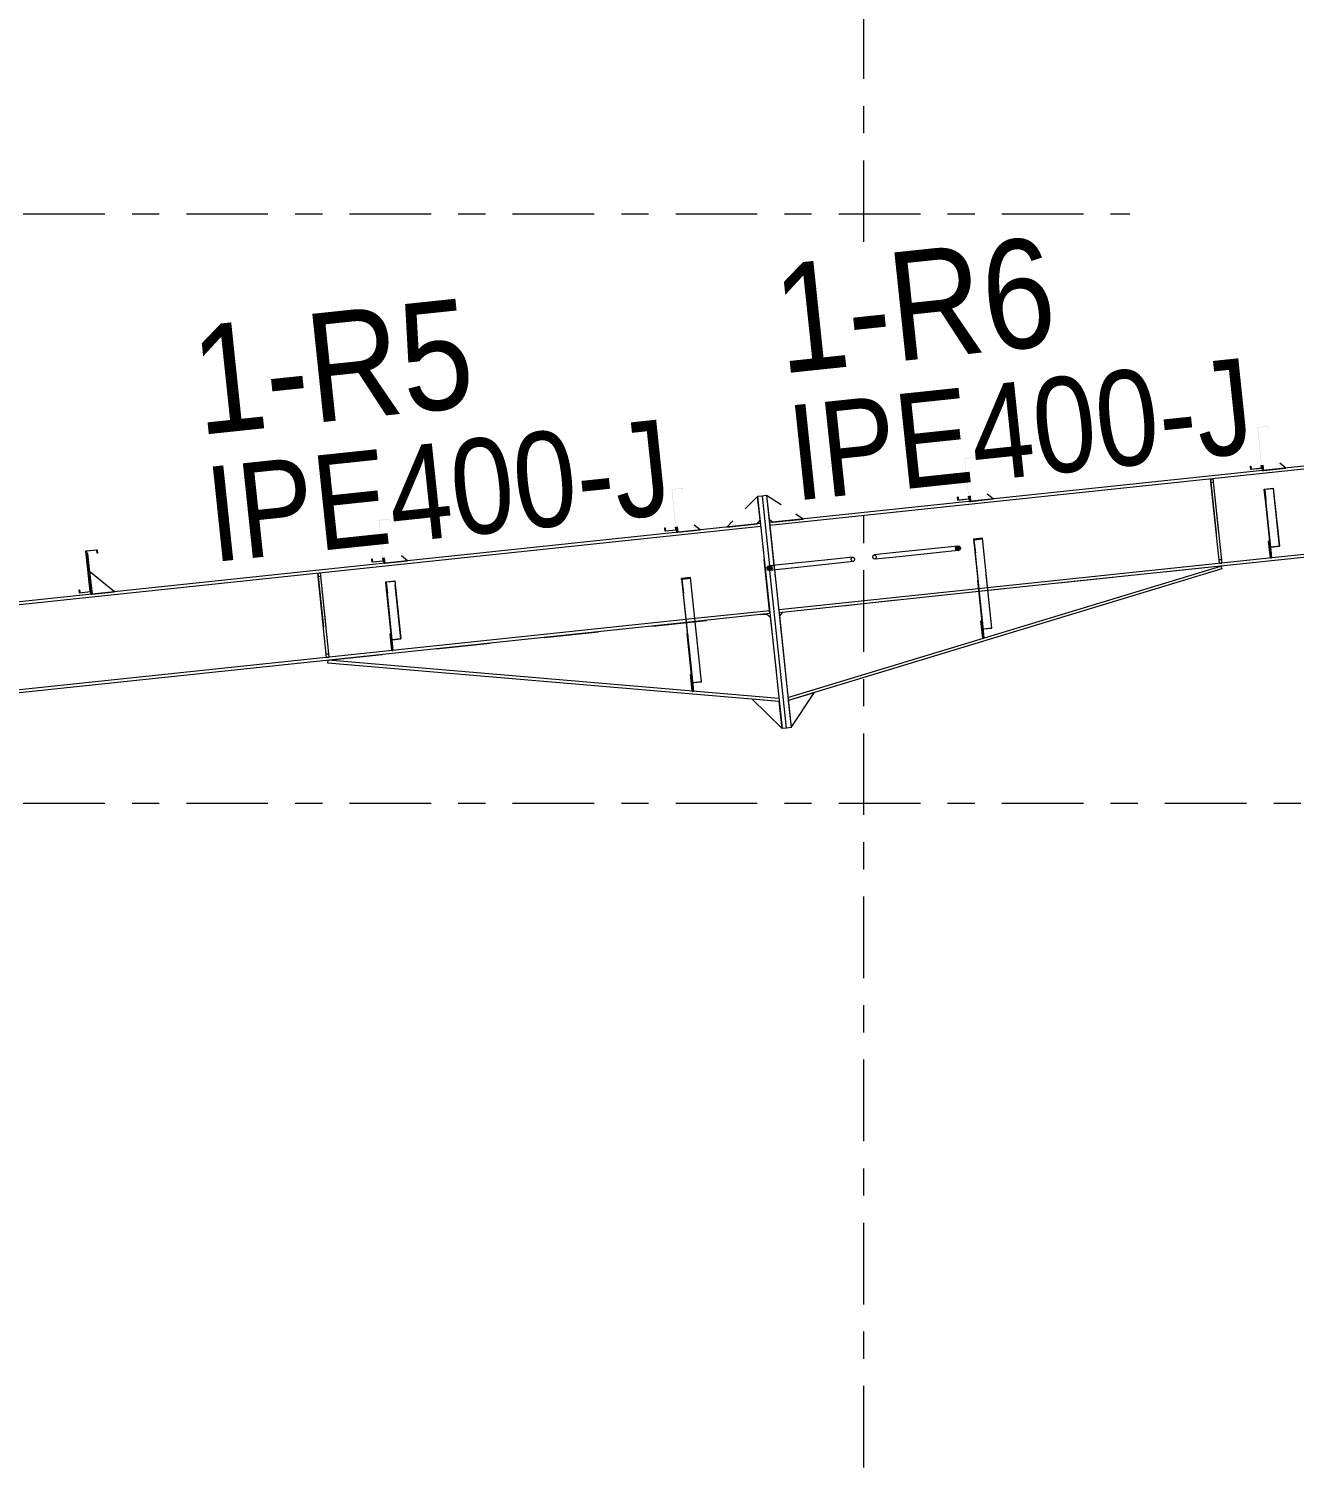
# Model space of a CAD drawing. Header units: millimetres. Extents: x -65 to 757, y -38 to 536.
# Drawn here: x 212.2 to 258.8, y 67.7 to 120.4 of the extents above; entities that cross this region are included whole.
import ezdxf

# ---------------------------------------------------------------- set-up
doc = ezdxf.new("R2010")
doc.units = ezdxf.units.MM
for name, pattern in [('XKITLINE00', [0]), ('XKITLINE02', [4, 2, -2]), ('XKITLINE03', [6, 3, -1, 1, -1])]:
    doc.linetypes.add(name, pattern=pattern)
for name, color, linetype, lineweight in [('Part', 2, 'Continuous', 0), ('PartMark', 7, 'Continuous', 0), ('S-grid', 1, 'Continuous', 0)]:
    doc.layers.add(name, color=color, linetype=linetype, lineweight=lineweight)
doc.styles.add('ARIAL', font='ARIAL.TTF')

# ---------------------------------------------------------------- blocks, each defined once
blk = doc.blocks.new('*A39')
at = {"layer": 'Part'}
blk.add_hatch(color=3, dxfattribs=at).paths.add_polyline_path([(214.303, 101.145), (214.717, 101.189), (214.73, 101.065), (214.715, 101.063), (214.704, 101.173), (214.319, 101.132), (214.477, 99.639), (214.062, 99.595), (214.049, 99.719), (214.064, 99.721), (214.076, 99.611), (214.46, 99.652)], flags=17)
blk = doc.blocks.new('*A40')
at = {"layer": 'Part'}
blk.add_hatch(color=3, dxfattribs=at).paths.add_polyline_path([(225.076, 102.282), (225.491, 102.325), (225.504, 102.201), (225.489, 102.199), (225.477, 102.309), (225.093, 102.268), (225.25, 100.775), (224.836, 100.731), (224.823, 100.856), (224.838, 100.857), (224.849, 100.748), (225.234, 100.788)], flags=17)
blk = doc.blocks.new('*A41')
at = {"layer": 'Part'}
blk.add_hatch(color=3, dxfattribs=at).paths.add_polyline_path([(235.85, 103.418), (236.264, 103.462), (236.277, 103.337), (236.263, 103.336), (236.251, 103.445), (235.866, 103.405), (236.024, 101.911), (235.61, 101.868), (235.596, 101.992), (235.611, 101.993), (235.623, 101.884), (236.007, 101.925)], flags=17)
blk = doc.blocks.new('*A42')
at = {"layer": 'Part'}
blk.add_hatch(color=3, dxfattribs=at).paths.add_polyline_path([(246.624, 104.554), (247.038, 104.598), (247.051, 104.474), (247.036, 104.472), (247.025, 104.582), (246.64, 104.541), (246.798, 103.048), (246.383, 103.004), (246.37, 103.128), (246.385, 103.13), (246.396, 103.02), (246.781, 103.061)], flags=17)
blk = doc.blocks.new('*A43')
at = {"layer": 'Part'}
blk.add_hatch(color=3, dxfattribs=at).paths.add_polyline_path([(257.397, 105.691), (257.811, 105.734), (257.825, 105.61), (257.81, 105.609), (257.798, 105.718), (257.414, 105.677), (257.571, 104.184), (257.157, 104.14), (257.144, 104.265), (257.159, 104.266), (257.17, 104.157), (257.555, 104.197)], flags=17)
blk = doc.blocks.new('*A68')
at = {"layer": 'Part'}
blk.add_hatch(color=3, dxfattribs=at).paths.add_polyline_path([(225.331, 100.013), (225.662, 100.048), (225.664, 100.027), (225.35, 99.994), (225.392, 99.595), (225.375, 99.593)], flags=17)
blk = doc.blocks.new('*A69')
at = {"layer": 'Part'}
blk.add_hatch(color=3, dxfattribs=at).paths.add_polyline_path([(236.211, 100.135), (236.543, 100.17), (236.546, 100.141), (236.231, 100.108), (236.288, 99.565), (236.272, 99.563)], flags=17)
blk = doc.blocks.new('*A70')
at = {"layer": 'Part'}
blk.add_hatch(color=3, dxfattribs=at).paths.add_polyline_path([(246.952, 101.584), (247.283, 101.619), (247.286, 101.593), (246.971, 101.56), (247.023, 101.066), (247.007, 101.064)], flags=17)
blk = doc.blocks.new('*A71')
at = {"layer": 'Part'}
blk.add_hatch(color=3, dxfattribs=at).paths.add_polyline_path([(257.651, 103.422), (257.983, 103.457), (257.985, 103.436), (257.67, 103.403), (257.712, 103.004), (257.696, 103.002)], flags=17)
blk = doc.blocks.new('*A95')
at = {"layer": 'Part'}
blk.add_hatch(color=3, dxfattribs=at).paths.add_polyline_path([(246.375, 101.327), (246.454, 101.311), (246.492, 101.256), (246.466, 101.194), (246.392, 101.161), (246.313, 101.178), (246.276, 101.233), (246.301, 101.295)], flags=17)
blk = doc.blocks.new('*A96')
at = {"layer": 'Part'}
blk.add_hatch(color=3, dxfattribs=at).paths.add_polyline_path([(239.441, 100.596), (239.52, 100.58), (239.558, 100.524), (239.532, 100.462), (239.458, 100.43), (239.379, 100.446), (239.341, 100.502), (239.367, 100.563)], flags=17)
blk = doc.blocks.new('*A98')
at = {"layer": 'Part'}
blk.add_hatch(color=3, dxfattribs=at).paths.add_polyline_path([(214.303, 101.145), (214.717, 101.189), (214.73, 101.065), (214.715, 101.063), (214.704, 101.173), (214.319, 101.132), (214.477, 99.639), (214.062, 99.595), (214.049, 99.719), (214.064, 99.721), (214.076, 99.611), (214.46, 99.652)], flags=17)
blk = doc.blocks.new('*A99')
at = {"layer": 'Part'}
blk.add_hatch(color=3, dxfattribs=at).paths.add_polyline_path([(225.076, 102.282), (225.491, 102.325), (225.504, 102.201), (225.489, 102.199), (225.477, 102.309), (225.093, 102.268), (225.25, 100.775), (224.836, 100.731), (224.823, 100.856), (224.838, 100.857), (224.849, 100.748), (225.234, 100.788)], flags=17)
blk = doc.blocks.new('*A100')
at = {"layer": 'Part'}
blk.add_hatch(color=3, dxfattribs=at).paths.add_polyline_path([(235.85, 103.418), (236.264, 103.462), (236.277, 103.337), (236.263, 103.336), (236.251, 103.445), (235.866, 103.405), (236.024, 101.911), (235.61, 101.868), (235.596, 101.992), (235.611, 101.993), (235.623, 101.884), (236.007, 101.925)], flags=17)
blk = doc.blocks.new('*A101')
at = {"layer": 'Part'}
blk.add_hatch(color=3, dxfattribs=at).paths.add_polyline_path([(246.624, 104.554), (247.038, 104.598), (247.051, 104.474), (247.036, 104.472), (247.025, 104.582), (246.64, 104.541), (246.798, 103.048), (246.383, 103.004), (246.37, 103.128), (246.385, 103.13), (246.396, 103.02), (246.781, 103.061)], flags=17)
blk = doc.blocks.new('*A102')
at = {"layer": 'Part'}
blk.add_hatch(color=3, dxfattribs=at).paths.add_polyline_path([(257.397, 105.691), (257.811, 105.734), (257.825, 105.61), (257.81, 105.609), (257.798, 105.718), (257.414, 105.677), (257.571, 104.184), (257.157, 104.14), (257.144, 104.265), (257.159, 104.266), (257.17, 104.157), (257.555, 104.197)], flags=17)
blk = doc.blocks.new('*A476')
at = {"layer": 'S-grid', "color": 1, "linetype": 'XKITLINE03', "lineweight": 0}
blk.add_line((-10, 113.542), (252.703, 113.542), dxfattribs=at)
blk = doc.blocks.new('*A477')
at = {"layer": 'S-grid', "color": 1, "linetype": 'XKITLINE03', "lineweight": 0}
blk.add_line((-10, 91.875), (549.075, 91.875), dxfattribs=at)
blk = doc.blocks.new('*A479')
at = {"layer": 'Part', "color": 2, "linetype": 'XKITLINE00', "lineweight": 0}
for p, q in [((312.084, 109.85), (239.45, 102.189)), ((312.095, 109.742), (239.462, 102.081)), ((312.093, 109.767), (312.095, 109.742)), ((312.422, 106.643), (247.476, 99.793)), ((312.434, 106.535), (247.487, 99.685)), ((312.422, 106.643), (312.434, 106.535)), ((247.145, 99.758), (239.788, 98.982)), ((247.156, 99.65), (239.8, 98.874))]:
    blk.add_line(p, q, dxfattribs=at)
at = {"layer": 'Part', "color": 7, "linetype": 'XKITLINE02', "lineweight": 0}
for p, q in [((312.084, 109.85), (312.093, 109.767)), ((312.095, 109.742), (312.422, 106.643)), ((239.45, 102.189), (239.8, 98.874)), ((247.476, 99.793), (247.145, 99.758)), ((247.487, 99.685), (247.156, 99.65))]:
    blk.add_line(p, q, dxfattribs=at)
blk = doc.blocks.new('*A508')
at = {"layer": 'S-grid', "color": 1, "linetype": 'XKITLINE03', "lineweight": 0}
for p, q in [((242.917, 112.509), (242.917, 140.208)), ((242.917, -4.565), (242.917, 102.756))]:
    blk.add_line(p, q, dxfattribs=at)
blk = doc.blocks.new('*A534')
at = {"layer": 'Part', "color": 2, "linetype": 'XKITLINE00', "lineweight": 0}
for p, q in [((214.303, 101.145), (214.717, 101.189)), ((214.717, 101.189), (214.73, 101.065)), ((214.46, 99.652), (214.303, 101.145)), ((214.704, 101.173), (214.319, 101.132)), ((214.319, 101.132), (214.477, 99.639)), ((214.715, 101.063), (214.704, 101.173)), ((214.73, 101.065), (214.715, 101.063)), ((214.049, 99.719), (214.064, 99.721)), ((214.062, 99.595), (214.049, 99.719)), ((214.477, 99.639), (214.062, 99.595)), ((214.064, 99.721), (214.076, 99.611)), ((214.076, 99.611), (214.46, 99.652))]:
    blk.add_line(p, q, dxfattribs=at)
blk = doc.blocks.new('*A535')
at = {"layer": 'Part', "color": 2, "linetype": 'XKITLINE00', "lineweight": 0}
for p, q in [((224.823, 100.856), (224.838, 100.857)), ((224.824, 100.847), (224.823, 100.856)), ((224.836, 100.731), (224.824, 100.847)), ((225.25, 100.775), (224.836, 100.731)), ((224.838, 100.857), (224.839, 100.849)), ((224.839, 100.849), (224.849, 100.748)), ((224.849, 100.748), (225.234, 100.788)), ((225.234, 100.788), (225.223, 100.889)), ((225.238, 100.891), (225.25, 100.775))]:
    blk.add_line(p, q, dxfattribs=at)
blk = doc.blocks.new('*A536')
at = {"layer": 'Part', "color": 2, "linetype": 'XKITLINE00', "lineweight": 0}
for p, q in [((235.596, 101.992), (235.611, 101.993)), ((235.597, 101.984), (235.596, 101.992)), ((235.61, 101.868), (235.597, 101.984)), ((236.024, 101.911), (235.61, 101.868)), ((235.611, 101.993), (235.612, 101.985)), ((235.612, 101.985), (235.623, 101.884)), ((235.623, 101.884), (236.007, 101.925)), ((236.007, 101.925), (235.997, 102.026)), ((236.012, 102.027), (236.024, 101.911))]:
    blk.add_line(p, q, dxfattribs=at)
blk = doc.blocks.new('*A537')
at = {"layer": 'Part', "color": 2, "linetype": 'XKITLINE00', "lineweight": 0}
for p, q in [((246.37, 103.128), (246.385, 103.13)), ((246.371, 103.12), (246.37, 103.128)), ((246.383, 103.004), (246.371, 103.12)), ((246.798, 103.048), (246.383, 103.004)), ((246.385, 103.13), (246.386, 103.122)), ((246.386, 103.122), (246.396, 103.02)), ((246.396, 103.02), (246.781, 103.061)), ((246.781, 103.061), (246.77, 103.162)), ((246.785, 103.164), (246.798, 103.048))]:
    blk.add_line(p, q, dxfattribs=at)
blk = doc.blocks.new('*A538')
at = {"layer": 'Part', "color": 2, "linetype": 'XKITLINE00', "lineweight": 0}
for p, q in [((257.144, 104.265), (257.159, 104.266)), ((257.144, 104.256), (257.144, 104.265)), ((257.157, 104.14), (257.144, 104.256)), ((257.571, 104.184), (257.157, 104.14)), ((257.159, 104.266), (257.159, 104.258)), ((257.159, 104.258), (257.17, 104.157)), ((257.17, 104.157), (257.555, 104.197)), ((257.555, 104.197), (257.544, 104.298)), ((257.559, 104.3), (257.571, 104.184))]:
    blk.add_line(p, q, dxfattribs=at)
blk = doc.blocks.new('*A623')
at = {"layer": 'Part', "color": 2, "linetype": 'XKITLINE00', "lineweight": 0}
for p, q in [((239.119, 102.154), (139.836, 91.682)), ((239.13, 102.046), (139.972, 91.587)), ((236.371, 98.621), (150.514, 89.565)), ((239.457, 98.947), (236.702, 98.656)), ((239.468, 98.839), (236.714, 98.548)), ((236.382, 98.513), (150.525, 89.458))]:
    blk.add_line(p, q, dxfattribs=at)
at = {"layer": 'Part', "color": 7, "linetype": 'XKITLINE02', "lineweight": 0}
for p, q in [((239.468, 98.839), (239.119, 102.154)), ((236.702, 98.656), (236.371, 98.621)), ((236.714, 98.548), (236.382, 98.513))]:
    blk.add_line(p, q, dxfattribs=at)
blk = doc.blocks.new('*A629')
at = {"layer": 'Part', "color": 2, "linetype": 'XKITLINE00', "lineweight": 0}
blk.add_line((215.356, 99.647), (214.44, 100.389), dxfattribs=at)
at = {"layer": 'Part', "color": 7, "linetype": 'XKITLINE02', "lineweight": 0}
for p, q in [((214.44, 100.389), (214.527, 99.56)), ((214.527, 99.56), (215.356, 99.647))]:
    blk.add_line(p, q, dxfattribs=at)
blk = doc.blocks.new('*A630')
at = {"layer": 'Part', "color": 2, "linetype": 'XKITLINE00', "lineweight": 0}
for p, q in [((214.37, 101.052), (214.328, 101.047)), ((214.527, 99.56), (214.37, 101.052)), ((214.477, 99.639), (214.486, 99.556))]:
    blk.add_line(p, q, dxfattribs=at)
at = {"layer": 'Part', "color": 7, "linetype": 'XKITLINE02', "lineweight": 0}
for p, q in [((214.328, 101.047), (214.477, 99.639)), ((214.486, 99.556), (214.527, 99.56))]:
    blk.add_line(p, q, dxfattribs=at)
blk = doc.blocks.new('*A631')
at = {"layer": 'Part', "color": 7, "linetype": 'XKITLINE02', "lineweight": 0}
for p, q in [((223.211, 97.124), (239.347, 98.826)), ((239.481, 98.718), (239.809, 95.607))]:
    blk.add_line(p, q, dxfattribs=at)
at = {"layer": 'Part', "color": 2, "linetype": 'XKITLINE00', "lineweight": 0}
for p, q in [((239.347, 98.826), (239.481, 98.718)), ((223.202, 97.016), (223.211, 97.124)), ((239.809, 95.607), (223.202, 97.016)), ((239.798, 95.717), (223.211, 97.124))]:
    blk.add_line(p, q, dxfattribs=at)
blk = doc.blocks.new('*A632')
at = {"layer": 'Part', "color": 7, "linetype": 'XKITLINE02', "lineweight": 0}
for p, q in [((256.057, 100.589), (239.921, 98.887)), ((239.813, 98.753), (240.141, 95.642))]:
    blk.add_line(p, q, dxfattribs=at)
at = {"layer": 'Part', "color": 2, "linetype": 'XKITLINE00', "lineweight": 0}
for p, q in [((240.129, 95.752), (256.057, 100.589)), ((256.089, 100.485), (240.141, 95.642)), ((256.057, 100.589), (256.089, 100.485)), ((239.921, 98.887), (239.813, 98.753))]:
    blk.add_line(p, q, dxfattribs=at)
blk = doc.blocks.new('*A633')
at = {"layer": 'Part', "color": 2, "linetype": 'XKITLINE00', "lineweight": 0}
for p, q in [((236.542, 96.601), (236.584, 96.605)), ((236.607, 95.987), (236.542, 96.601)), ((236.604, 96.41), (236.649, 95.984))]:
    blk.add_line(p, q, dxfattribs=at)
at = {"layer": 'Part', "color": 7, "linetype": 'XKITLINE02', "lineweight": 0}
for p, q in [((236.584, 96.605), (236.604, 96.41)), ((236.595, 96.104), (236.636, 96.108)), ((236.607, 95.987), (236.608, 95.979)), ((236.649, 95.984), (236.608, 95.979))]:
    blk.add_line(p, q, dxfattribs=at)
blk = doc.blocks.new('*A634')
at = {"layer": 'Part', "color": 7, "linetype": 'XKITLINE02', "lineweight": 0}
for p, q in [((236.584, 96.605), (236.542, 96.601)), ((236.542, 96.601), (236.608, 95.979)), ((236.649, 95.984), (236.584, 96.605)), ((236.595, 96.104), (236.636, 96.108)), ((236.608, 95.979), (236.649, 95.984))]:
    blk.add_line(p, q, dxfattribs=at)
blk = doc.blocks.new('*A635')
at = {"layer": 'Part', "color": 2, "linetype": 'XKITLINE00', "lineweight": 0}
for p, q in [((225.49, 98.102), (225.532, 98.106)), ((225.556, 97.48), (225.49, 98.102)), ((225.559, 97.847), (225.597, 97.485))]:
    blk.add_line(p, q, dxfattribs=at)
at = {"layer": 'Part', "color": 7, "linetype": 'XKITLINE02', "lineweight": 0}
for p, q in [((225.532, 98.106), (225.559, 97.847)), ((225.543, 97.605), (225.584, 97.609)), ((225.597, 97.485), (225.556, 97.48))]:
    blk.add_line(p, q, dxfattribs=at)
blk = doc.blocks.new('*A636')
at = {"layer": 'Part', "color": 7, "linetype": 'XKITLINE02', "lineweight": 0}
for p, q in [((225.532, 98.106), (225.49, 98.102)), ((225.49, 98.102), (225.556, 97.48)), ((225.597, 97.485), (225.532, 98.106)), ((225.543, 97.605), (225.584, 97.609)), ((225.556, 97.48), (225.597, 97.485))]:
    blk.add_line(p, q, dxfattribs=at)
blk = doc.blocks.new('*A637')
at = {"layer": 'Part', "color": 2, "linetype": 'XKITLINE00', "lineweight": 0}
blk.add_line((238.813, 95.691), (239.914, 94.612), dxfattribs=at)
at = {"layer": 'Part', "color": 7, "linetype": 'XKITLINE02', "lineweight": 0}
for p, q in [((239.809, 95.607), (238.813, 95.691)), ((239.914, 94.612), (239.809, 95.607))]:
    blk.add_line(p, q, dxfattribs=at)
blk = doc.blocks.new('*A638')
at = {"layer": 'Part', "color": 7, "linetype": 'XKITLINE02', "lineweight": 0}
for p, q in [((241.098, 95.932), (240.141, 95.642)), ((240.141, 95.642), (240.246, 94.647))]:
    blk.add_line(p, q, dxfattribs=at)
at = {"layer": 'Part', "color": 2, "linetype": 'XKITLINE00', "lineweight": 0}
blk.add_line((240.246, 94.647), (241.098, 95.932), dxfattribs=at)
blk = doc.blocks.new('*A639')
at = {"layer": 'Part', "color": 7, "linetype": 'XKITLINE02', "lineweight": 0}
for p, q in [((236.012, 102.027), (236.024, 101.911)), ((236.033, 101.828), (236.074, 101.833))]:
    blk.add_line(p, q, dxfattribs=at)
at = {"layer": 'Part', "color": 2, "linetype": 'XKITLINE00', "lineweight": 0}
for p, q in [((236.024, 101.911), (236.033, 101.828)), ((236.074, 101.833), (236.053, 102.032))]:
    blk.add_line(p, q, dxfattribs=at)
blk = doc.blocks.new('*A640')
at = {"layer": 'Part', "color": 7, "linetype": 'XKITLINE02', "lineweight": 0}
for p, q in [((236.053, 102.032), (236.074, 101.833)), ((236.074, 101.833), (236.903, 101.92))]:
    blk.add_line(p, q, dxfattribs=at)
at = {"layer": 'Part', "color": 2, "linetype": 'XKITLINE00', "lineweight": 0}
blk.add_line((236.903, 101.92), (236.683, 102.098), dxfattribs=at)
blk = doc.blocks.new('*A641')
at = {"layer": 'Part', "color": 2, "linetype": 'XKITLINE00', "lineweight": 0}
for p, q in [((225.331, 100.013), (225.662, 100.048)), ((225.375, 99.593), (225.331, 100.013)), ((225.664, 100.027), (225.35, 99.994)), ((225.35, 99.994), (225.392, 99.595)), ((225.392, 99.595), (225.375, 99.593)), ((225.375, 99.593), (225.559, 97.847)), ((225.599, 97.626), (225.392, 99.595)), ((225.662, 100.048), (225.888, 97.908)), ((225.573, 97.875), (225.888, 97.908)), ((225.583, 97.625), (225.599, 97.626))]:
    blk.add_line(p, q, dxfattribs=at)
at = {"layer": 'Part', "color": 7, "linetype": 'XKITLINE02', "lineweight": 0}
for p, q in [((225.555, 97.886), (225.887, 97.921)), ((225.559, 97.847), (225.583, 97.625))]:
    blk.add_line(p, q, dxfattribs=at)
blk = doc.blocks.new('*A642')
at = {"layer": 'Part', "color": 7, "linetype": 'XKITLINE02', "lineweight": 0}
for p, q in [((225.583, 97.625), (225.331, 100.013)), ((225.599, 97.626), (225.35, 99.994)), ((225.888, 97.908), (225.662, 100.048)), ((225.555, 97.886), (225.887, 97.921)), ((225.573, 97.875), (225.888, 97.908)), ((225.583, 97.625), (225.599, 97.626))]:
    blk.add_line(p, q, dxfattribs=at)
blk = doc.blocks.new('*A643')
at = {"layer": 'Part', "color": 7, "linetype": 'XKITLINE02', "lineweight": 0}
for p, q in [((225.238, 100.891), (225.25, 100.775)), ((225.259, 100.692), (225.301, 100.696))]:
    blk.add_line(p, q, dxfattribs=at)
at = {"layer": 'Part', "color": 2, "linetype": 'XKITLINE00', "lineweight": 0}
for p, q in [((225.25, 100.775), (225.259, 100.692)), ((225.301, 100.696), (225.28, 100.895))]:
    blk.add_line(p, q, dxfattribs=at)
blk = doc.blocks.new('*A644')
at = {"layer": 'Part', "color": 7, "linetype": 'XKITLINE02', "lineweight": 0}
for p, q in [((225.28, 100.895), (225.301, 100.696)), ((225.301, 100.696), (226.129, 100.784))]:
    blk.add_line(p, q, dxfattribs=at)
at = {"layer": 'Part', "color": 2, "linetype": 'XKITLINE00', "lineweight": 0}
blk.add_line((226.129, 100.784), (225.909, 100.962), dxfattribs=at)
blk = doc.blocks.new('*A645')
at = {"layer": 'Part', "color": 7, "linetype": 'XKITLINE02', "lineweight": 0}
for p, q in [((236.635, 96.117), (236.211, 100.135)), ((236.947, 96.334), (236.543, 100.17)), ((236.652, 96.118), (236.231, 100.108)), ((236.615, 96.309), (236.946, 96.344)), ((236.632, 96.301), (236.947, 96.334)), ((236.635, 96.117), (236.652, 96.118))]:
    blk.add_line(p, q, dxfattribs=at)
blk = doc.blocks.new('*A646')
at = {"layer": 'Part', "color": 2, "linetype": 'XKITLINE00', "lineweight": 0}
for p, q in [((236.543, 100.17), (236.211, 100.135)), ((236.211, 100.135), (236.604, 96.41)), ((236.231, 100.108), (236.546, 100.141)), ((236.947, 96.334), (236.543, 100.17)), ((236.231, 100.108), (236.288, 99.565)), ((236.288, 99.565), (236.272, 99.563)), ((236.652, 96.118), (236.288, 99.565)), ((236.632, 96.301), (236.947, 96.334)), ((236.635, 96.117), (236.652, 96.118))]:
    blk.add_line(p, q, dxfattribs=at)
at = {"layer": 'Part', "color": 7, "linetype": 'XKITLINE02', "lineweight": 0}
for p, q in [((236.604, 96.41), (236.635, 96.117)), ((236.615, 96.309), (236.946, 96.344))]:
    blk.add_line(p, q, dxfattribs=at)
blk = doc.blocks.new('*A647')
at = {"layer": 'Part', "color": 7, "linetype": 'XKITLINE02', "lineweight": 0}
for p, q in [((222.832, 100.327), (222.915, 100.336)), ((222.845, 100.203), (222.928, 100.212)), ((223.146, 97.352), (223.228, 97.361)), ((223.159, 97.228), (223.242, 97.236))]:
    blk.add_line(p, q, dxfattribs=at)
at = {"layer": 'Part', "color": 2, "linetype": 'XKITLINE00', "lineweight": 0}
for p, q in [((223.159, 97.228), (222.832, 100.327)), ((222.915, 100.336), (223.242, 97.236))]:
    blk.add_line(p, q, dxfattribs=at)
blk = doc.blocks.new('*A648')
at = {"layer": 'Part', "color": 7, "linetype": 'XKITLINE02', "lineweight": 0}
for p, q in [((222.832, 100.327), (222.915, 100.336)), ((222.832, 100.327), (223.159, 97.228)), ((222.845, 100.203), (222.928, 100.212)), ((222.915, 100.336), (223.242, 97.236)), ((223.228, 97.361), (223.146, 97.352)), ((223.242, 97.236), (223.159, 97.228))]:
    blk.add_line(p, q, dxfattribs=at)
blk = doc.blocks.new('*A649')
at = {"layer": 'Part', "color": 2, "linetype": 'XKITLINE00', "lineweight": 0}
for p, q in [((239.18, 103.166), (239.014, 103.148)), ((239.014, 103.148), (239.914, 94.612)), ((239.18, 103.166), (239.451, 100.597)), ((240.08, 94.63), (239.468, 100.431)), ((240.08, 94.63), (239.914, 94.612))]:
    blk.add_line(p, q, dxfattribs=at)
at = {"layer": 'Part', "color": 7, "linetype": 'XKITLINE02', "lineweight": 0}
blk.add_line((239.451, 100.597), (239.468, 100.431), dxfattribs=at)
blk = doc.blocks.new('*A650')
at = {"layer": 'Part', "color": 2, "linetype": 'XKITLINE00', "lineweight": 0}
for p, q in [((239.345, 103.183), (239.18, 103.166)), ((239.18, 103.166), (239.451, 100.597)), ((239.345, 103.183), (239.616, 100.614)), ((240.08, 94.63), (239.468, 100.431)), ((239.634, 100.449), (240.246, 94.647)), ((240.246, 94.647), (240.08, 94.63))]:
    blk.add_line(p, q, dxfattribs=at)
at = {"layer": 'Part', "color": 7, "linetype": 'XKITLINE02', "lineweight": 0}
for p, q in [((239.451, 100.597), (239.468, 100.431)), ((239.616, 100.614), (239.634, 100.449))]:
    blk.add_line(p, q, dxfattribs=at)
blk = doc.blocks.new('*A651')
at = {"layer": 'Part', "color": 7, "linetype": 'XKITLINE02', "lineweight": 0}
for p, q in [((246.827, 103.168), (246.848, 102.969)), ((246.848, 102.969), (247.676, 103.057))]:
    blk.add_line(p, q, dxfattribs=at)
at = {"layer": 'Part', "color": 2, "linetype": 'XKITLINE00', "lineweight": 0}
blk.add_line((247.676, 103.057), (247.457, 103.234), dxfattribs=at)
blk = doc.blocks.new('*A652')
at = {"layer": 'Part', "color": 7, "linetype": 'XKITLINE02', "lineweight": 0}
for p, q in [((246.785, 103.164), (246.798, 103.048)), ((246.806, 102.965), (246.848, 102.969))]:
    blk.add_line(p, q, dxfattribs=at)
at = {"layer": 'Part', "color": 2, "linetype": 'XKITLINE00', "lineweight": 0}
for p, q in [((246.798, 103.048), (246.806, 102.965)), ((246.848, 102.969), (246.827, 103.168))]:
    blk.add_line(p, q, dxfattribs=at)
blk = doc.blocks.new('*A653')
at = {"layer": 'Part', "color": 7, "linetype": 'XKITLINE02', "lineweight": 0}
for p, q in [((247.271, 98.562), (247.229, 98.557)), ((247.229, 98.557), (247.295, 97.936)), ((247.336, 97.94), (247.271, 98.562)), ((247.282, 98.06), (247.323, 98.065)), ((247.295, 97.936), (247.336, 97.94))]:
    blk.add_line(p, q, dxfattribs=at)
blk = doc.blocks.new('*A654')
at = {"layer": 'Part', "color": 2, "linetype": 'XKITLINE00', "lineweight": 0}
for p, q in [((247.229, 98.557), (247.271, 98.562)), ((247.295, 97.936), (247.229, 98.557)), ((247.293, 98.349), (247.336, 97.94)), ((247.336, 97.94), (247.295, 97.936))]:
    blk.add_line(p, q, dxfattribs=at)
at = {"layer": 'Part', "color": 7, "linetype": 'XKITLINE02', "lineweight": 0}
for p, q in [((247.271, 98.562), (247.293, 98.349)), ((247.282, 98.06), (247.323, 98.065))]:
    blk.add_line(p, q, dxfattribs=at)
blk = doc.blocks.new('*A655')
at = {"layer": 'Part', "color": 7, "linetype": 'XKITLINE02', "lineweight": 0}
for p, q in [((247.322, 98.073), (246.952, 101.584)), ((247.339, 98.075), (246.971, 101.56)), ((247.633, 98.308), (247.283, 101.619)), ((247.3, 98.284), (247.631, 98.319)), ((247.318, 98.275), (247.633, 98.308)), ((247.322, 98.073), (247.339, 98.075))]:
    blk.add_line(p, q, dxfattribs=at)
blk = doc.blocks.new('*A656')
at = {"layer": 'Part', "color": 2, "linetype": 'XKITLINE00', "lineweight": 0}
for p, q in [((247.283, 101.619), (246.952, 101.584)), ((246.952, 101.584), (247.293, 98.349)), ((246.971, 101.56), (247.286, 101.593)), ((246.971, 101.56), (247.023, 101.066)), ((247.633, 98.308), (247.283, 101.619)), ((247.023, 101.066), (247.007, 101.064)), ((247.339, 98.075), (247.023, 101.066)), ((247.318, 98.275), (247.633, 98.308)), ((247.322, 98.073), (247.339, 98.075))]:
    blk.add_line(p, q, dxfattribs=at)
at = {"layer": 'Part', "color": 7, "linetype": 'XKITLINE02', "lineweight": 0}
for p, q in [((247.293, 98.349), (247.322, 98.073)), ((247.3, 98.284), (247.631, 98.319))]:
    blk.add_line(p, q, dxfattribs=at)
blk = doc.blocks.new('*A657')
at = {"layer": 'Part', "color": 2, "linetype": 'XKITLINE00', "lineweight": 0}
for p, q in [((239.014, 103.148), (238.559, 102.698)), ((238.103, 102.248), (237.876, 102.023)), ((238.994, 102.141), (239.106, 102.278))]:
    blk.add_line(p, q, dxfattribs=at)
at = {"layer": 'Part', "color": 7, "linetype": 'XKITLINE02', "lineweight": 0}
for p, q in [((239.106, 102.278), (239.014, 103.148)), ((237.876, 102.023), (238.994, 102.141))]:
    blk.add_line(p, q, dxfattribs=at)
blk = doc.blocks.new('*A658')
at = {"layer": 'Part', "color": 2, "linetype": 'XKITLINE00', "lineweight": 0}
for p, q in [((239.884, 102.838), (239.345, 103.183)), ((239.437, 102.313), (239.575, 102.202)), ((240.693, 102.32), (240.424, 102.493))]:
    blk.add_line(p, q, dxfattribs=at)
at = {"layer": 'Part', "color": 7, "linetype": 'XKITLINE02', "lineweight": 0}
for p, q in [((239.345, 103.183), (239.437, 102.313)), ((239.575, 102.202), (240.693, 102.32))]:
    blk.add_line(p, q, dxfattribs=at)
blk = doc.blocks.new('*A659')
at = {"layer": 'Part', "color": 2, "linetype": 'XKITLINE00', "lineweight": 0}
blk.add_line((258.45, 104.193), (258.23, 104.371), dxfattribs=at)
at = {"layer": 'Part', "color": 7, "linetype": 'XKITLINE02', "lineweight": 0}
for p, q in [((257.6, 104.304), (257.621, 104.106)), ((257.621, 104.106), (258.45, 104.193))]:
    blk.add_line(p, q, dxfattribs=at)
blk = doc.blocks.new('*A660')
at = {"layer": 'Part', "color": 7, "linetype": 'XKITLINE02', "lineweight": 0}
for p, q in [((257.559, 104.3), (257.571, 104.184)), ((257.58, 104.101), (257.621, 104.106))]:
    blk.add_line(p, q, dxfattribs=at)
at = {"layer": 'Part', "color": 2, "linetype": 'XKITLINE00', "lineweight": 0}
for p, q in [((257.571, 104.184), (257.58, 104.101)), ((257.621, 104.106), (257.6, 104.304))]:
    blk.add_line(p, q, dxfattribs=at)
blk = doc.blocks.new('*A661')
at = {"layer": 'Part', "color": 7, "linetype": 'XKITLINE02', "lineweight": 0}
for p, q in [((257.853, 101.515), (257.811, 101.511)), ((257.811, 101.511), (257.877, 100.89)), ((257.918, 100.894), (257.853, 101.515)), ((257.864, 101.014), (257.905, 101.018)), ((257.877, 100.89), (257.918, 100.894))]:
    blk.add_line(p, q, dxfattribs=at)
blk = doc.blocks.new('*A662')
at = {"layer": 'Part', "color": 2, "linetype": 'XKITLINE00', "lineweight": 0}
for p, q in [((257.811, 101.511), (257.853, 101.515)), ((257.877, 100.89), (257.811, 101.511)), ((257.88, 101.256), (257.918, 100.894))]:
    blk.add_line(p, q, dxfattribs=at)
at = {"layer": 'Part', "color": 7, "linetype": 'XKITLINE02', "lineweight": 0}
for p, q in [((257.853, 101.515), (257.88, 101.256)), ((257.864, 101.014), (257.905, 101.018)), ((257.918, 100.894), (257.877, 100.89))]:
    blk.add_line(p, q, dxfattribs=at)
blk = doc.blocks.new('*A663')
at = {"layer": 'Part', "color": 7, "linetype": 'XKITLINE02', "lineweight": 0}
for p, q in [((257.903, 101.034), (257.651, 103.422)), ((257.92, 101.035), (257.67, 103.403)), ((258.209, 101.317), (257.983, 103.457)), ((257.876, 101.295), (258.207, 101.33)), ((257.894, 101.284), (258.209, 101.317)), ((257.903, 101.034), (257.92, 101.035))]:
    blk.add_line(p, q, dxfattribs=at)
blk = doc.blocks.new('*A664')
at = {"layer": 'Part', "color": 2, "linetype": 'XKITLINE00', "lineweight": 0}
for p, q in [((257.651, 103.422), (257.983, 103.457)), ((257.696, 103.002), (257.651, 103.422)), ((257.985, 103.436), (257.67, 103.403)), ((257.67, 103.403), (257.712, 103.004)), ((257.983, 103.457), (258.209, 101.317)), ((257.712, 103.004), (257.696, 103.002)), ((257.696, 103.002), (257.88, 101.256)), ((257.92, 101.035), (257.712, 103.004)), ((257.894, 101.284), (258.209, 101.317)), ((257.903, 101.034), (257.92, 101.035))]:
    blk.add_line(p, q, dxfattribs=at)
at = {"layer": 'Part', "color": 7, "linetype": 'XKITLINE02', "lineweight": 0}
for p, q in [((257.876, 101.295), (258.207, 101.33)), ((257.88, 101.256), (257.903, 101.034))]:
    blk.add_line(p, q, dxfattribs=at)
blk = doc.blocks.new('*A667')
at = {"layer": 'Part', "color": 7, "linetype": 'XKITLINE02', "lineweight": 0}
for p, q in [((255.677, 103.792), (255.76, 103.8)), ((255.69, 103.667), (255.773, 103.676)), ((255.991, 100.816), (256.074, 100.825)), ((256.004, 100.692), (256.087, 100.701))]:
    blk.add_line(p, q, dxfattribs=at)
at = {"layer": 'Part', "color": 2, "linetype": 'XKITLINE00', "lineweight": 0}
for p, q in [((256.004, 100.692), (255.677, 103.792)), ((255.76, 103.8), (256.087, 100.701))]:
    blk.add_line(p, q, dxfattribs=at)
blk = doc.blocks.new('*A668')
at = {"layer": 'Part', "color": 7, "linetype": 'XKITLINE02', "lineweight": 0}
for p, q in [((255.677, 103.792), (255.76, 103.8)), ((255.677, 103.792), (256.004, 100.692)), ((255.69, 103.667), (255.773, 103.676)), ((255.76, 103.8), (256.087, 100.701)), ((256.074, 100.825), (255.991, 100.816)), ((256.087, 100.701), (256.004, 100.692))]:
    blk.add_line(p, q, dxfattribs=at)
blk = doc.blocks.new('*A748')
at = {"layer": 'Part', "color": 2, "linetype": 'XKITLINE00', "lineweight": 0}
for p, q in [((246.375, 101.327), (243.972, 101.074)), ((246.301, 101.295), (246.276, 101.233)), ((246.276, 101.233), (246.313, 101.178)), ((246.375, 101.327), (246.301, 101.295)), ((246.313, 101.178), (246.392, 101.161)), ((246.454, 101.311), (246.375, 101.327)), ((246.392, 101.161), (246.466, 101.194)), ((246.492, 101.256), (246.454, 101.311)), ((246.466, 101.194), (246.492, 101.256)), ((246.392, 101.161), (243.989, 100.908))]:
    blk.add_line(p, q, dxfattribs=at)
at = {"layer": 'Part', "color": 7, "linetype": 'XKITLINE02', "lineweight": 0}
for p, q in [((243.25, 100.914), (243.263, 100.974)), ((243.275, 100.857), (243.25, 100.914)), ((243.263, 100.974), (243.305, 101.003)), ((243.323, 100.838), (243.275, 100.857)), ((243.972, 101.074), (243.305, 101.003)), ((243.305, 101.003), (243.353, 100.984)), ((243.989, 100.908), (243.323, 100.838)), ((243.365, 100.867), (243.323, 100.838)), ((243.353, 100.984), (243.377, 100.927)), ((243.377, 100.927), (243.365, 100.867))]:
    blk.add_line(p, q, dxfattribs=at)
blk = doc.blocks.new('*A749')
at = {"layer": 'Part', "color": 2, "linetype": 'XKITLINE00', "lineweight": 0}
for p, q in [((241.844, 100.849), (239.441, 100.596)), ((241.862, 100.684), (239.458, 100.43)), ((239.367, 100.563), (239.341, 100.502)), ((239.341, 100.502), (239.379, 100.446)), ((239.441, 100.596), (239.367, 100.563)), ((239.379, 100.446), (239.458, 100.43)), ((239.52, 100.58), (239.441, 100.596)), ((239.458, 100.43), (239.532, 100.462)), ((239.558, 100.524), (239.52, 100.58)), ((239.532, 100.462), (239.558, 100.524))]:
    blk.add_line(p, q, dxfattribs=at)
at = {"layer": 'Part', "color": 7, "linetype": 'XKITLINE02', "lineweight": 0}
for p, q in [((242.511, 100.92), (241.844, 100.849)), ((242.528, 100.754), (241.862, 100.684)), ((242.456, 100.83), (242.468, 100.891)), ((242.481, 100.773), (242.456, 100.83)), ((242.468, 100.891), (242.511, 100.92)), ((242.528, 100.754), (242.481, 100.773)), ((242.511, 100.92), (242.558, 100.9)), ((242.571, 100.783), (242.528, 100.754)), ((242.558, 100.9), (242.583, 100.843)), ((242.583, 100.843), (242.571, 100.783))]:
    blk.add_line(p, q, dxfattribs=at)
blk = doc.blocks.new('*A751')
at = {"layer": 'Part', "color": 2, "linetype": 'XKITLINE00', "lineweight": 0}
for p, q in [((214.303, 101.145), (214.717, 101.189)), ((214.717, 101.189), (214.73, 101.065)), ((214.46, 99.652), (214.303, 101.145)), ((214.704, 101.173), (214.319, 101.132)), ((214.319, 101.132), (214.477, 99.639)), ((214.715, 101.063), (214.704, 101.173)), ((214.73, 101.065), (214.715, 101.063)), ((214.049, 99.719), (214.064, 99.721)), ((214.062, 99.595), (214.049, 99.719)), ((214.477, 99.639), (214.062, 99.595)), ((214.064, 99.721), (214.076, 99.611)), ((214.076, 99.611), (214.46, 99.652))]:
    blk.add_line(p, q, dxfattribs=at)
blk = doc.blocks.new('*A752')
at = {"layer": 'Part', "color": 2, "linetype": 'XKITLINE00', "lineweight": 0}
for p, q in [((224.823, 100.856), (224.838, 100.857)), ((224.824, 100.847), (224.823, 100.856)), ((224.836, 100.731), (224.824, 100.847)), ((225.25, 100.775), (224.836, 100.731)), ((224.838, 100.857), (224.839, 100.849)), ((224.839, 100.849), (224.849, 100.748)), ((224.849, 100.748), (225.234, 100.788)), ((225.234, 100.788), (225.223, 100.889)), ((225.238, 100.891), (225.25, 100.775))]:
    blk.add_line(p, q, dxfattribs=at)
blk = doc.blocks.new('*A753')
at = {"layer": 'Part', "color": 2, "linetype": 'XKITLINE00', "lineweight": 0}
for p, q in [((235.596, 101.992), (235.611, 101.993)), ((235.597, 101.984), (235.596, 101.992)), ((235.61, 101.868), (235.597, 101.984)), ((236.024, 101.911), (235.61, 101.868)), ((235.611, 101.993), (235.612, 101.985)), ((235.612, 101.985), (235.623, 101.884)), ((235.623, 101.884), (236.007, 101.925)), ((236.007, 101.925), (235.997, 102.026)), ((236.012, 102.027), (236.024, 101.911))]:
    blk.add_line(p, q, dxfattribs=at)
blk = doc.blocks.new('*A754')
at = {"layer": 'Part', "color": 2, "linetype": 'XKITLINE00', "lineweight": 0}
for p, q in [((246.37, 103.128), (246.385, 103.13)), ((246.371, 103.12), (246.37, 103.128)), ((246.383, 103.004), (246.371, 103.12)), ((246.798, 103.048), (246.383, 103.004)), ((246.385, 103.13), (246.386, 103.122)), ((246.386, 103.122), (246.396, 103.02)), ((246.396, 103.02), (246.781, 103.061)), ((246.781, 103.061), (246.77, 103.162)), ((246.785, 103.164), (246.798, 103.048))]:
    blk.add_line(p, q, dxfattribs=at)
blk = doc.blocks.new('*A755')
at = {"layer": 'Part', "color": 2, "linetype": 'XKITLINE00', "lineweight": 0}
for p, q in [((257.144, 104.265), (257.159, 104.266)), ((257.144, 104.256), (257.144, 104.265)), ((257.157, 104.14), (257.144, 104.256)), ((257.571, 104.184), (257.157, 104.14)), ((257.159, 104.266), (257.159, 104.258)), ((257.159, 104.258), (257.17, 104.157)), ((257.17, 104.157), (257.555, 104.197)), ((257.555, 104.197), (257.544, 104.298)), ((257.559, 104.3), (257.571, 104.184))]:
    blk.add_line(p, q, dxfattribs=at)
blk = doc.blocks.new('*A2072')
at = {"layer": 'PartMark', "color": 3, "style": 'ARIAL', "width": 0.85}
blk.add_text('1-R6', height=4, rotation=6.0218, dxfattribs=at).set_placement((239.878, 107.664))
at = {"layer": 'PartMark', "color": 7, "style": 'ARIAL', "width": 0.85}
blk.add_text('IPE400-J', height=3.5, rotation=6.0218, dxfattribs=at).set_placement((240.371, 102.99))
blk = doc.blocks.new('*A2073')
at = {"layer": 'PartMark', "color": 3, "style": 'ARIAL', "width": 0.85}
blk.add_text('1-R5', height=4, rotation=6.0218, dxfattribs=at).set_placement((218.463, 105.405))
at = {"layer": 'PartMark', "color": 7, "style": 'ARIAL', "width": 0.85}
blk.add_text('IPE400-J', height=3.5, rotation=6.0218, dxfattribs=at).set_placement((218.956, 100.731))

msp = doc.modelspace()

# ---------------------------------------------------------------- block references
at = {"lineweight": 0}
for name in ['*A508', '*A476', '*A2072', '*A2073', '*A479', '*A43', '*A102', '*A42', '*A101', '*A659', '*A538', '*A755', '*A660', '*A41', '*A100', '*A667', '*A668', '*A71', '*A663', '*A664', '*A657', '*A649', '*A650', '*A658', '*A537', '*A754', '*A652', '*A651', '*A40', '*A99', '*A623', '*A536', '*A753', '*A639', '*A640', '*A39', '*A98', '*A534', '*A751', '*A748', '*A95', '*A70', '*A655', '*A656', '*A661', '*A662', '*A630', '*A535', '*A752', '*A643', '*A644', '*A749', '*A629', '*A647', '*A648', '*A69', '*A645', '*A646', '*A96', '*A632', '*A68', '*A641', '*A642', '*A631', '*A653', '*A654', '*A635', '*A636', '*A633', '*A634', '*A638', '*A637', '*A477']:
    msp.add_blockref(name, (0, 0), dxfattribs=at)

doc.saveas('drawing.dxf')
